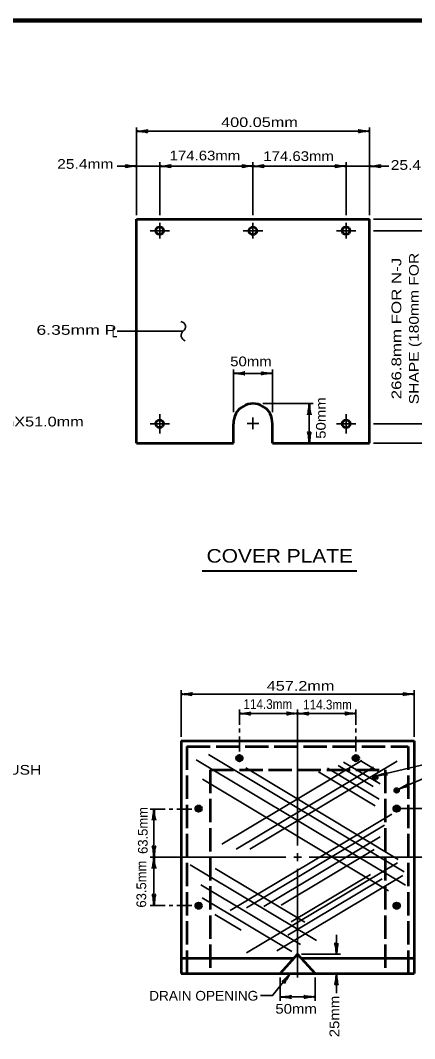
# Model space of a CAD drawing. Extents: x -29 to 827, y -10 to 534.
# Drawn here: x 478.1 to 599.9, y 212.7 to 527.5 of the extents above; entities that cross this region are included whole.
import ezdxf
from ezdxf.enums import TextEntityAlignment as Align

# ---------------------------------------------------------------- set-up
doc = ezdxf.new("R2010")
doc.units = 0
doc.header["$LTSCALE"] = 1.2
doc.linetypes.add('LONG_DASHED', pattern=[7.5, 6, -1.5])
doc.layers.add('1', color=7, linetype='Continuous', lineweight=53)

msp = doc.modelspace()

# ---------------------------------------------------------------- hatches: boundary and pattern name
at = {"layer": '1'}
for points in [[(546.66, 299.365, 1), (544.86, 299.365, 1)], [(582.663, 299.37, 1), (580.863, 299.37, 1)], [(588.36, 293.373, 1), (587.16, 293.373, 1)], [(594.975, 289.394, 1), (593.775, 289.394, 1)], [(534.073, 283.767, 1), (532.273, 283.767, 1)], [(595.265, 283.768, 1), (593.465, 283.768, 1)], [(534.061, 253.765, 1), (532.261, 253.765, 1)], [(595.264, 253.766, 1), (593.464, 253.766, 1)]]:
    msp.add_hatch(color=256, dxfattribs=at).paths.add_polyline_path(points)

# ---------------------------------------------------------------- linework, layer by layer
at = {"layer": '1', "lineweight": 35}
for p, q in [((513.963, 467.237), (513.963, 494.386)), ((585.963, 467.237), (585.963, 494.386)), ((513.963, 493.186), (585.963, 493.186)), ((521.163, 467.237), (521.163, 483.586)), ((549.963, 483.586), (549.963, 467.237)), ((578.763, 467.237), (578.763, 483.586)), ((614.312, 466.037), (587.163, 466.037)), ((521.163, 464.837), (521.163, 460.037)), ((549.963, 464.837), (549.963, 460.037)), ((578.763, 464.837), (578.763, 460.037)), ((518.163, 462.437), (524.163, 462.437)), ((546.963, 462.437), (552.963, 462.437)), ((575.763, 462.437), (581.763, 462.437)), ((587.163, 462.437), (603.512, 462.437)), ((507.963, 431.387), (528.363, 431.387)), ((543.963, 406.337), (543.963, 419.537)), ((555.963, 406.337), (555.963, 419.537)), ((543.963, 418.337), (555.963, 418.337)), ((568.565, 408.966), (552.965, 408.966)), ((567.365, 408.966), (567.365, 396.737)), ((521.163, 405.737), (521.163, 399.737)), ((549.963, 401.061), (549.963, 404.661)), ((578.763, 405.737), (578.763, 399.737)), ((518.163, 402.737), (524.163, 402.737)), ((548.163, 402.861), (551.763, 402.861)), ((575.763, 402.737), (581.763, 402.737)), ((587.163, 402.737), (603.512, 402.737)), ((614.312, 396.737), (587.163, 396.737)), ((527.764, 305.967), (527.764, 320.367)), ((527.764, 319.167), (599.764, 319.167)), ((599.764, 305.967), (599.764, 320.367)), ((545.802, 314.367), (545.802, 309.715)), ((563.764, 314.367), (563.764, 272.367)), ((581.782, 314.367), (581.782, 309.715)), ((545.802, 308.515), (545.802, 307.315)), ((581.782, 308.515), (581.782, 307.315)), ((545.802, 306.115), (545.802, 301.464)), ((581.782, 306.115), (581.782, 301.47)), ((536.21, 300.5), (596.732, 264.187)), ((532.454, 298.905), (597.092, 260.123)), ((583.645, 298.62), (540.354, 272.775)), ((587.228, 296.567), (544.776, 271.222)), ((547.735, 296.384), (594.88, 268.097)), ((594.518, 298.401), (548.975, 271.211)), ((572.979, 296.281), (588.912, 286.722)), ((576.271, 297.104), (587.059, 290.632)), ((577.969, 298.185), (589.272, 291.403)), ((583.065, 298.626), (588.757, 295.21)), ((534.409, 292.834), (591.844, 258.373)), ((570.201, 295.149), (587.677, 284.664)), ((518.164, 283.644), (522.823, 283.644)), ((524.023, 283.644), (525.223, 283.644)), ((526.423, 283.644), (531.082, 283.644)), ((595.264, 283.796), (621.16, 283.796)), ((592.824, 282.017), (542.946, 252.238)), ((590.656, 278.626), (547.99, 253.153)), ((589.31, 275.027), (553.341, 253.553)), ((587.449, 271.121), (558.693, 253.953)), ((562.564, 268.767), (564.964, 268.767)), ((563.764, 269.967), (563.764, 267.567)), ((567.364, 268.767), (608.164, 268.767)), ((530.59, 266.437), (569.618, 243.02)), ((538.307, 265.305), (566.017, 248.68)), ((594.601, 267.005), (547.959, 239.159)), ((563.764, 265.167), (563.764, 251.231)), ((596.239, 263.091), (557.324, 239.859)), ((589.857, 262.076), (560.73, 244.687)), ((586.258, 263.422), (561.768, 248.801)), ((533.882, 260.263), (564.679, 241.785)), ((534.242, 256.198), (561.952, 239.573)), ((518.164, 253.817), (522.823, 253.817)), ((524.023, 253.817), (525.223, 253.817)), ((526.423, 253.817), (531.063, 253.817)), ((538.153, 251.053), (546.311, 246.158)), ((563.764, 251.231), (563.764, 231.567)), ((575.764, 244.767), (575.764, 238.767)), ((564.964, 238.767), (576.964, 238.767)), ((558.364, 231.567), (558.364, 224.367)), ((569.164, 231.567), (569.164, 224.367)), ((575.764, 232.767), (575.764, 226.767)), ((558.364, 225.567), (569.164, 225.567))]:
    msp.add_line(p, q, dxfattribs=at)
at = {"layer": '1'}
for p, q in [((513.963, 396.737), (513.963, 466.037)), ((513.963, 466.037), (585.963, 466.037)), ((585.963, 396.737), (585.963, 466.037)), ((543.963, 396.737), (543.963, 402.737)), ((555.963, 396.737), (555.963, 402.737)), ((513.963, 396.737), (543.963, 396.737)), ((555.963, 396.737), (585.963, 396.737)), ((527.764, 304.767), (527.764, 232.767)), ((527.764, 304.767), (599.764, 304.767)), ((599.764, 304.767), (599.764, 232.767)), ((527.764, 237.567), (562.684, 237.567)), ((563.764, 238.767), (558.364, 232.767)), ((563.764, 238.767), (569.164, 232.767)), ((564.844, 237.567), (599.764, 237.567))]:
    msp.add_line(p, q, dxfattribs=at)
at = {"layer": '1', "lineweight": 40}
msp.add_line((534.251, 357.274), (582.059, 357.274), dxfattribs=at)
at = {"layer": '1', "linetype": 'LONG_DASHED'}
for p, q in [((529.564, 302.967), (529.564, 232.767)), ((536.764, 295.767), (536.764, 232.767)), ((536.764, 295.767), (590.764, 295.767)), ((590.764, 295.767), (590.764, 232.767))]:
    msp.add_line(p, q, dxfattribs=at)
at = {"layer": '1', "lineweight": 158}
msp.add_lwpolyline([(820.158, 527.458), (28.458, 527.358), (28.558, 1.358)], dxfattribs=at)
at = {"layer": '1', "lineweight": 35}
for points in [[(521.163, 482.386), (513.963, 482.386), (507.963, 482.386)], [(521.163, 482.386), (549.963, 482.386), (578.763, 482.386)], [(578.763, 482.386), (585.963, 482.386), (591.963, 482.386)], [(545.802, 313.167), (563.764, 313.167), (581.782, 313.167)], [(588.067, 293.888), (625.709, 302.779), (594.866, 289.74)], [(519.364, 283.644), (519.364, 268.767), (519.364, 253.817)], [(518.164, 268.767), (536.764, 268.767), (560.164, 268.767)], [(561.47, 232.767), (556.046, 225.957), (552.282, 225.957)]]:
    msp.add_lwpolyline(points, dxfattribs=at)
at = {"layer": '1', "linetype": 'LONG_DASHED'}
msp.add_lwpolyline([(529.564, 302.967), (597.964, 302.967), (597.964, 232.767)], dxfattribs=at)
at = {"layer": '1'}
msp.add_lwpolyline([(527.764, 232.767), (563.764, 232.767), (599.764, 232.767)], dxfattribs=at)
for centre, radius in [((521.147, 462.448), 1.2), ((549.941, 462.39), 1.2), ((578.735, 462.448), 1.2), ((521.155, 402.747), 1.2), ((578.762, 402.737), 1.2), ((545.76, 299.365), 0.9), ((581.763, 299.37), 0.9), ((587.76, 293.373), 0.6), ((594.375, 289.394), 0.6), ((533.173, 283.767), 0.9), ((594.365, 283.768), 0.9), ((533.161, 253.765), 0.9), ((594.364, 253.766), 0.9)]:
    msp.add_circle(centre, radius, dxfattribs=at)
at = {"layer": '1', "lineweight": 35}
for centre, radius, start, end in [((527.516, 432.743), 1.6, 301.98498, 84.3636), ((529.488, 430.095), 1.713, 131.05836, 255.29022)]:
    msp.add_arc(centre, radius, start, end, dxfattribs=at)
at = {"layer": '1'}
msp.add_arc((549.963, 402.979), 6.005, 357.68199, 182.31801, dxfattribs=at)
at = {"layer": '1', "lineweight": 40}
for centre, major_axis, ratio, start_param, end_param in [((515.272, 493.517), (-2.143, -0.187), 0.122415, 0.8963533, 3.1415927), ((515.272, 493.517), (-2.143, -0.187), 0.122415, 0.8963533, 3.1415927), ((515.308, 492.932), (-2.108, 0.211), 0.07063, 3.1407148, 5.41811), ((515.308, 492.932), (-2.108, 0.211), 0.07063, 3.1407148, 5.41811), ((584.654, 492.854), (2.143, 0.187), 0.122415, 0.8963533, 3.1415927), ((584.654, 492.854), (2.143, 0.187), 0.122415, 0.8963533, 3.1415927), ((584.618, 493.439), (2.108, -0.211), 0.07063, 3.1407148, 5.41811), ((584.618, 493.439), (2.108, -0.211), 0.07063, 3.1407148, 5.41811), ((512.654, 482.054), (2.143, 0.187), 0.122415, 0.8963533, 3.1415927), ((512.654, 482.054), (2.143, 0.187), 0.122415, 0.8963533, 3.1415927), ((512.618, 482.639), (2.108, -0.211), 0.07063, 3.1407148, 5.41811), ((512.618, 482.639), (2.108, -0.211), 0.07063, 3.1407148, 5.41811), ((522.472, 482.717), (-2.143, -0.187), 0.122415, 0.8963533, 3.1415927), ((522.472, 482.717), (-2.143, -0.187), 0.122415, 0.8963533, 3.1415927), ((522.508, 482.132), (-2.108, 0.211), 0.07063, 3.1407148, 5.41811), ((522.508, 482.132), (-2.108, 0.211), 0.07063, 3.1407148, 5.41811), ((548.654, 482.054), (2.143, 0.187), 0.122415, 0.8963533, 3.1415927), ((548.654, 482.054), (2.143, 0.187), 0.122415, 0.8963533, 3.1415927), ((548.618, 482.639), (2.108, -0.211), 0.07063, 3.1407148, 5.41811), ((548.618, 482.639), (2.108, -0.211), 0.07063, 3.1407148, 5.41811), ((551.272, 482.717), (-2.143, -0.187), 0.122415, 0.8963533, 3.1415927), ((551.272, 482.717), (-2.143, -0.187), 0.122415, 0.8963533, 3.1415927), ((551.308, 482.132), (-2.108, 0.211), 0.07063, 3.1407148, 5.41811), ((551.308, 482.132), (-2.108, 0.211), 0.07063, 3.1407148, 5.41811), ((577.454, 482.054), (2.143, 0.187), 0.122415, 0.8963533, 3.1415927), ((577.454, 482.054), (2.143, 0.187), 0.122415, 0.8963533, 3.1415927), ((577.418, 482.639), (2.108, -0.211), 0.07063, 3.1407148, 5.41811), ((577.418, 482.639), (2.108, -0.211), 0.07063, 3.1407148, 5.41811), ((587.272, 482.717), (-2.143, -0.187), 0.122415, 0.8963533, 3.1415927), ((587.272, 482.717), (-2.143, -0.187), 0.122415, 0.8963533, 3.1415927), ((587.308, 482.132), (-2.108, 0.211), 0.07063, 3.1407148, 5.41811), ((587.308, 482.132), (-2.108, 0.211), 0.07063, 3.1407148, 5.41811), ((545.272, 418.668), (-2.143, -0.187), 0.122415, 0.8963533, 3.1415927), ((554.618, 418.591), (2.108, -0.211), 0.07063, 3.1407148, 5.41811), ((545.308, 418.083), (-2.108, 0.211), 0.07063, 3.1407148, 5.41811), ((554.654, 418.005), (2.143, 0.187), 0.122415, 0.8963533, 3.1415927), ((567.111, 407.621), (0.211, 2.108), 0.07063, 3.1407148, 5.41811), ((567.111, 407.621), (0.211, 2.108), 0.07063, 3.1407148, 5.41811), ((567.697, 407.656), (-0.187, 2.143), 0.122415, 0.8963533, 3.1415927), ((567.697, 407.656), (-0.187, 2.143), 0.122415, 0.8963533, 3.1415927), ((567.033, 398.046), (0.187, -2.143), 0.122415, 0.8963533, 3.1415927), ((567.033, 398.046), (0.187, -2.143), 0.122415, 0.8963533, 3.1415927), ((567.619, 398.081), (-0.211, -2.108), 0.07063, 3.1407148, 5.41811), ((567.619, 398.081), (-0.211, -2.108), 0.07063, 3.1407148, 5.41811), ((529.108, 318.913), (-2.108, 0.211), 0.07063, 3.1407148, 5.41811), ((529.108, 318.913), (-2.108, 0.211), 0.07063, 3.1407148, 5.41811), ((529.073, 319.498), (-2.143, -0.187), 0.122415, 0.8963533, 3.1415927), ((529.073, 319.498), (-2.143, -0.187), 0.122415, 0.8963533, 3.1415927), ((598.454, 318.835), (2.143, 0.187), 0.122415, 0.8963533, 3.1415927), ((598.419, 319.421), (2.108, -0.211), 0.07063, 3.1407148, 5.41811), ((547.146, 312.913), (-2.108, 0.211), 0.07063, 3.1407148, 5.41811), ((547.146, 312.913), (-2.108, 0.211), 0.07063, 3.1407148, 5.41811), ((547.111, 313.498), (-2.143, -0.187), 0.122415, 0.8963533, 3.1415927), ((547.111, 313.498), (-2.143, -0.187), 0.122415, 0.8963533, 3.1415927), ((562.454, 312.835), (2.143, 0.187), 0.122415, 0.8963533, 3.1415927), ((562.454, 312.835), (2.143, 0.187), 0.122415, 0.8963533, 3.1415927), ((562.419, 313.421), (2.108, -0.211), 0.07063, 3.1407148, 5.41811), ((562.419, 313.421), (2.108, -0.211), 0.07063, 3.1407148, 5.41811), ((565.108, 312.913), (-2.108, 0.211), 0.07063, 3.1407148, 5.41811), ((565.108, 312.913), (-2.108, 0.211), 0.07063, 3.1407148, 5.41811), ((565.073, 313.498), (-2.143, -0.187), 0.122415, 0.8963533, 3.1415927), ((565.073, 313.498), (-2.143, -0.187), 0.122415, 0.8963533, 3.1415927), ((580.473, 312.835), (2.143, 0.187), 0.122415, 0.8963533, 3.1415927), ((580.473, 312.835), (2.143, 0.187), 0.122415, 0.8963533, 3.1415927), ((580.438, 313.421), (2.108, -0.211), 0.07063, 3.1407148, 5.41811), ((580.438, 313.421), (2.108, -0.211), 0.07063, 3.1407148, 5.41811), ((589.266, 294.512), (-2.042, -0.675), 0.122415, 0.8963533, 3.1415927), ((589.266, 294.512), (-2.042, -0.675), 0.122415, 0.8963533, 3.1415927), ((589.434, 293.95), (2.1, 0.279), 0.07063, 6.2823074, 8.5597026), ((589.434, 293.95), (2.1, 0.279), 0.07063, 6.2823074, 8.5597026), ((595.943, 290.555), (-1.901, -1.007), 0.122415, 0.8963533, 3.1415927), ((595.943, 290.555), (-1.901, -1.007), 0.122415, 0.8963533, 3.1415927), ((596.203, 290.03), (-2.023, -0.627), 0.07063, 3.1407148, 5.41811), ((596.203, 290.03), (-2.023, -0.627), 0.07063, 3.1407148, 5.41811), ((519.11, 282.3), (0.211, 2.108), 0.07063, 3.1407148, 5.41811), ((519.695, 282.335), (-0.187, 2.143), 0.122415, 0.8963533, 3.1415927), ((519.032, 270.076), (0.187, -2.143), 0.122415, 0.8963533, 3.1415927), ((519.032, 270.076), (0.187, -2.143), 0.122415, 0.8963533, 3.1415927), ((519.618, 270.111), (-0.211, -2.108), 0.07063, 3.1407148, 5.41811), ((519.618, 270.111), (-0.211, -2.108), 0.07063, 3.1407148, 5.41811), ((519.11, 267.422), (0.211, 2.108), 0.07063, 3.1407148, 5.41811), ((519.11, 267.422), (0.211, 2.108), 0.07063, 3.1407148, 5.41811), ((519.695, 267.457), (-0.187, 2.143), 0.122415, 0.8963533, 3.1415927), ((519.695, 267.457), (-0.187, 2.143), 0.122415, 0.8963533, 3.1415927), ((519.032, 255.127), (0.187, -2.143), 0.122415, 0.8963533, 3.1415927), ((519.032, 255.127), (0.187, -2.143), 0.122415, 0.8963533, 3.1415927), ((519.618, 255.162), (-0.211, -2.108), 0.07063, 3.1407148, 5.41811), ((519.618, 255.162), (-0.211, -2.108), 0.07063, 3.1407148, 5.41811), ((575.432, 240.076), (0.187, -2.143), 0.122415, 0.8963533, 3.1415927), ((575.432, 240.076), (0.187, -2.143), 0.122415, 0.8963533, 3.1415927), ((576.018, 240.111), (-0.211, -2.108), 0.07063, 3.1407148, 5.41811), ((576.018, 240.111), (-0.211, -2.108), 0.07063, 3.1407148, 5.41811), ((560.434, 231.873), (1.478, 1.517), 0.07063, 3.1407148, 5.41811), ((560.914, 231.536), (1.189, 1.793), 0.122415, 0.8963533, 3.1415927), ((575.51, 231.422), (0.211, 2.108), 0.07063, 3.1407148, 5.41811), ((575.51, 231.422), (0.211, 2.108), 0.07063, 3.1407148, 5.41811), ((576.095, 231.457), (-0.187, 2.143), 0.122415, 0.8963533, 3.1415927), ((576.095, 231.457), (-0.187, 2.143), 0.122415, 0.8963533, 3.1415927), ((559.708, 225.313), (-2.108, 0.211), 0.07063, 3.1407148, 5.41811), ((559.708, 225.313), (-2.108, 0.211), 0.07063, 3.1407148, 5.41811), ((559.673, 225.898), (-2.143, -0.187), 0.122415, 0.8963533, 3.1415927), ((559.673, 225.898), (-2.143, -0.187), 0.122415, 0.8963533, 3.1415927), ((567.854, 225.235), (2.143, 0.187), 0.122415, 0.8963533, 3.1415927), ((567.819, 225.821), (2.108, -0.211), 0.07063, 3.1407148, 5.41811)]:
    msp.add_ellipse(centre, major_axis=major_axis, ratio=ratio, start_param=start_param, end_param=end_param, dxfattribs=at)

# ---------------------------------------------------------------- texts
at = {"layer": '1'}
for s, height, width, p in [('400.05mm', 3, 1.25, (540.128, 494.484)), ('174.63mm', 3, 1.15, (524.229, 484.169)), ('174.63mm', 3, 1.15, (553.171, 483.991)), ('25.4mm', 3, 1.2, (489.454, 481.561)), ('25.4mm', 3, 1.2, (592.54, 481.251)), ('6.35mm P', 3, 1.35, (483.065, 430.258)), ('L', 3, 0.75, (506.405, 429.511)), ('50mm', 3, 1.15, (542.93, 420.528)), ('2 BARS 32.0mmX6.4mmX51.0mm', 3, 1.25, (420.178, 401.919)), ('COVER PLATE', 4.2, 1.15, (535.636, 359.822)), ('457.2mm', 3, 1.25, (554.223, 320.232)), ('114.3mm', 3, 0.9, (547.022, 314.591)), ('114.3mm', 3, 0.9, (565.469, 314.436)), ('31.8mm COVER PLATE (TYP. FLUSH', 3, 1.2, (401.346, 294.27)), ('DRAIN OPENING', 3, 1.05, (517.883, 224.428)), ('50mm', 3, 1.15, (556.891, 220.388))]:
    msp.add_text(s, height=height, dxfattribs=dict(at, width=width)).set_placement(p)
for s, width, p in [('266.8mm FOR N-J', 1.3, (595.79, 432.193)), ('SHAPE (180mm FOR', 1.2, (601.19, 432.193))]:
    msp.add_text(s, height=3, rotation=90, dxfattribs=dict(at, width=width)).set_placement(p, align=Align.CENTER)
at = {"layer": '1', "width": 1.15}
for s, p in [('50mm', (572.434, 398.11)), ('25mm', (576.624, 213.105))]:
    msp.add_text(s, height=3, rotation=90, dxfattribs=at).set_placement(p)
at = {"layer": '1'}
for p in [(517.427, 269.776), (516.962, 253.186)]:
    msp.add_text('63.5mm', height=3, rotation=90, dxfattribs=at).set_placement(p)

doc.saveas('drawing.dxf')
